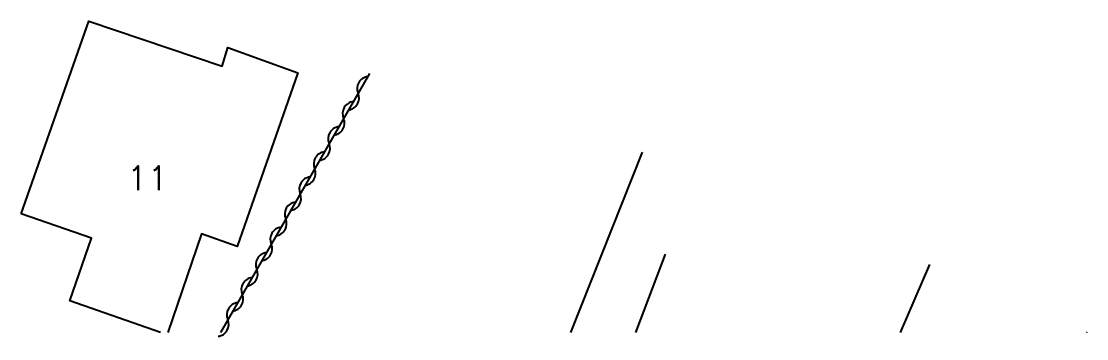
# Model space of a CAD drawing. Header units: millimetres. Extents: x 114000 to 115000, y 120000 to 120927.
# Drawn here: x 114306.5 to 114361.6, y 119999.7 to 120016.1 of the extents above; entities that cross this region are included whole.
import ezdxf
from ezdxf.enums import TextEntityAlignment as Align

# ---------------------------------------------------------------- set-up
doc = ezdxf.new("R2010")
doc.units = ezdxf.units.MM
doc.layers.get('0').update_dxf_attribs({"linetype": 'CONTINUOUS'})
for name, color, linetype in [('W0101', 7, 'CONTINUOUS'), ('W0104', 1, 'CONTINUOUS'), ('W0310', 3, 'CONTINUOUS'), ('W0333', 7, 'CONTINUOUS'), ('W0991', 7, 'CONTINUOUS')]:
    doc.layers.add(name, color=color, linetype=linetype)
doc.styles.get("Standard").update_dxf_attribs({"font": 'romans.shx', "width": 0.85})

# ---------------------------------------------------------------- blocks, each defined once
blk = doc.blocks.new('t310o')
at = {"color": 0, "linetype": 'Continuous'}
for centre, start, end in [((-0.5, 0.375), 216.8699, 323.1304), ((0.5, -0.375), 36.8699, 143.1303)]:
    blk.add_arc(centre, 0.625, start, end, dxfattribs=at)

msp = doc.modelspace()

# ---------------------------------------------------------------- linework, layer by layer
at = {"layer": 'W0101'}
for points in [[(114306.5, 120006.133), (114310, 120016.083), (114316.883, 120013.767), (114317.183, 120014.733), (114320.8, 120013.417), (114317.667, 120004.433), (114315.817, 120005.1), (114314.073, 120000)], [(114313.698, 120000), (114309.017, 120001.633), (114310.133, 120004.867), (114306.5, 120006.133)], [(114338.284, 120000), (114339.812, 120004.051)], [(114353.476, 120003.504), (114351.943, 120000)]]:
    msp.add_lwpolyline(points, dxfattribs=at)
at = {"layer": 'W0104'}
msp.add_lwpolyline([(114361.597, 120000.034), (114361.582, 120000)], dxfattribs=at)
at = {"layer": 'W0310'}
msp.add_lwpolyline([(114324.5, 120013.383), (114316.794, 120000)], dxfattribs=at)
at = {"layer": 'W0333'}
msp.add_lwpolyline([(114338.6, 120009.317), (114334.901, 120000)], dxfattribs=at)

# ---------------------------------------------------------------- block references
at = {"layer": 'W0310', "rotation": 240.0679388236546}
for p in [(114323.915, 120012.366), (114323.166, 120011.066), (114322.418, 120009.766), (114321.669, 120008.466), (114320.921, 120007.166), (114320.172, 120005.866), (114319.424, 120004.567), (114318.675, 120003.267), (114317.927, 120001.967), (114317.178, 120000.667)]:
    msp.add_blockref('t310o', p, dxfattribs=at)

# ---------------------------------------------------------------- texts
at = {"layer": 'W0991'}
msp.add_text('11', height=1.25, dxfattribs=at).set_placement((114313.028, 120007.983), align=Align.MIDDLE_CENTER)

doc.saveas('drawing.dxf')
